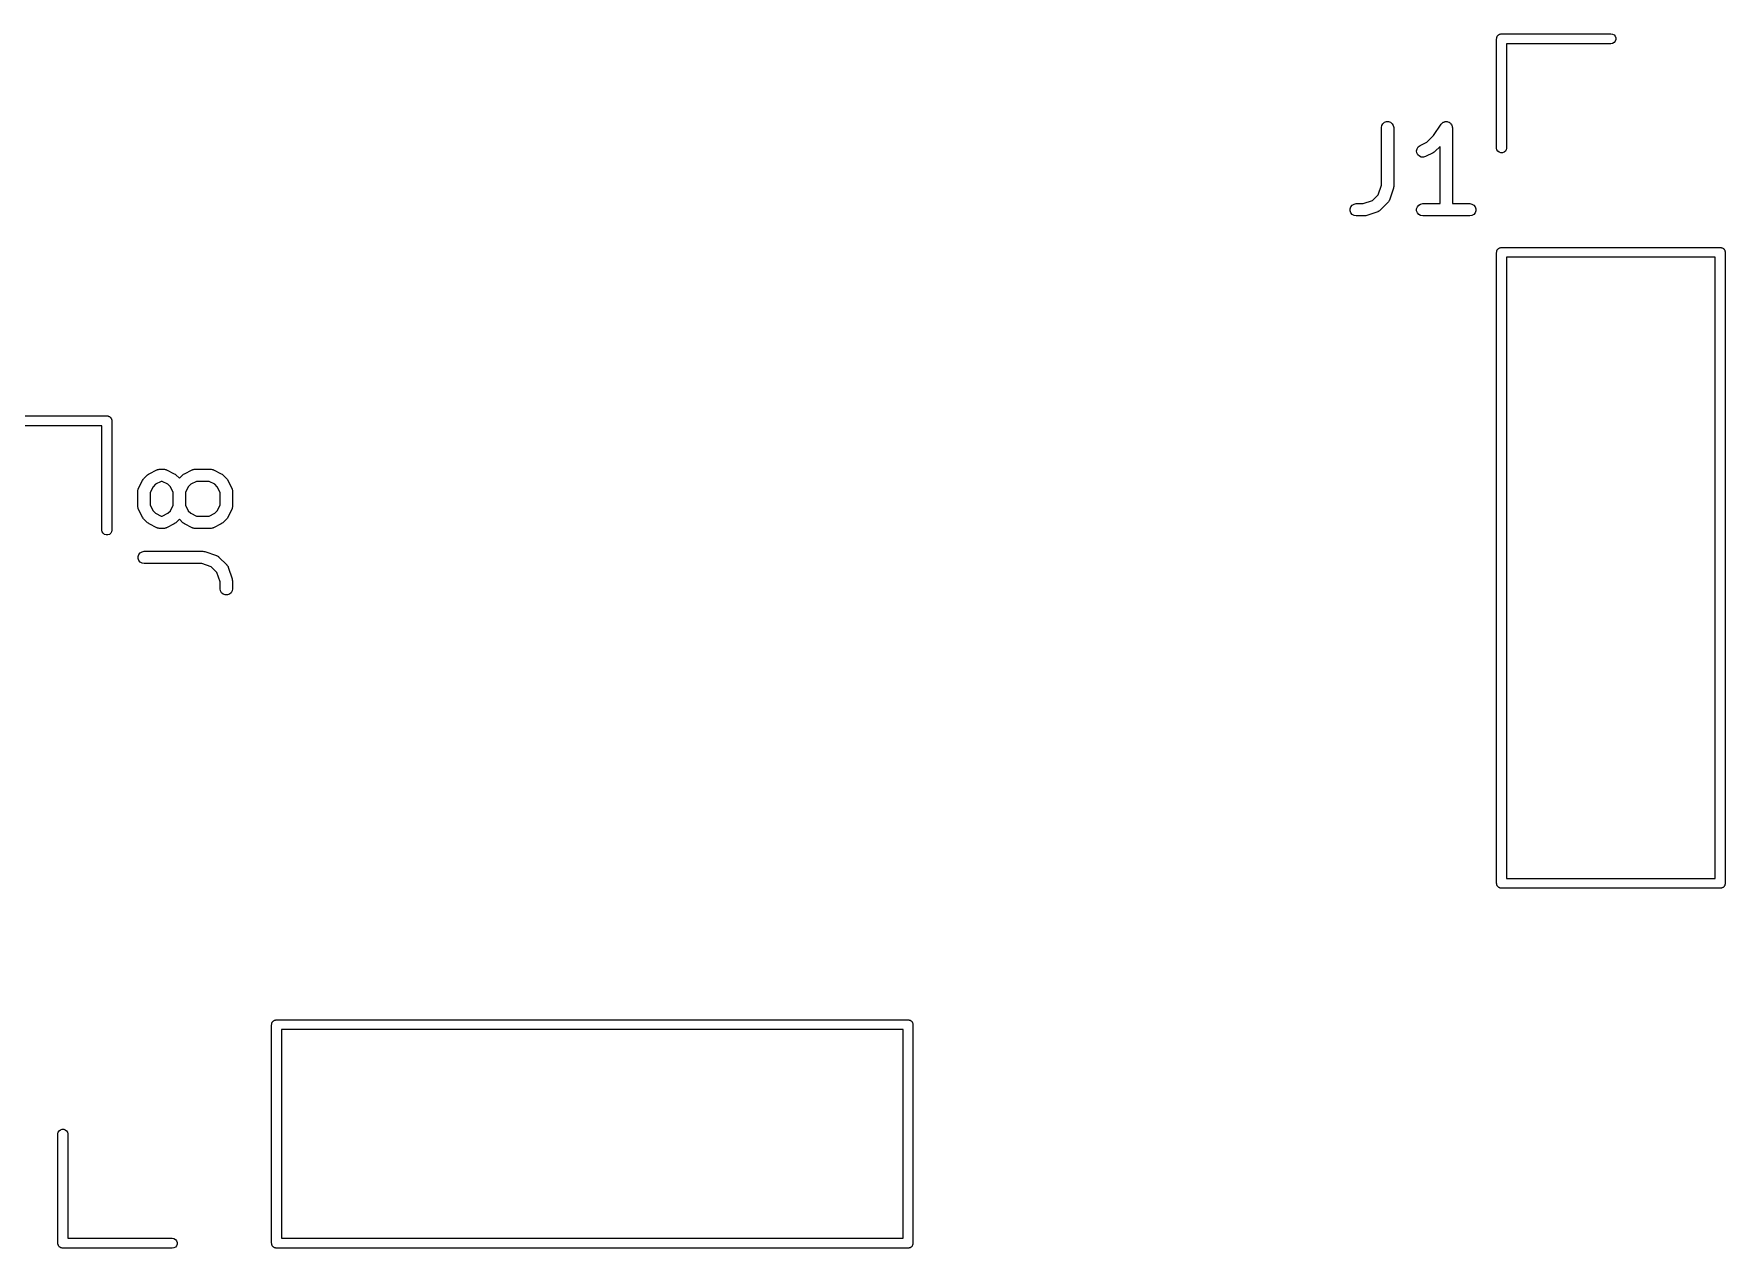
# Model space of a CAD drawing. Extents: x 135.1 to 182.9, y -142 to -62.3.
# Drawn here: x 162.32 to 182.89, y -140.39 to -125.61 of the extents above; entities that cross this region are included whole.
import ezdxf

# ---------------------------------------------------------------- set-up
doc = ezdxf.new("R2010")
doc.units = 0
doc.header["$MEASUREMENT"] = 0
doc.layers.add('BLACK', color=7, linetype='CONTINUOUS')

msp = doc.modelspace()

# ---------------------------------------------------------------- linework, layer by layer
at = {"layer": 'Black'}
for p, q in [((180.11, -125.67), (180.111, -125.665)), ((180.11, -127), (180.11, -125.67)), ((180.111, -125.66), (180.113, -125.655)), ((180.111, -125.665), (180.111, -125.66)), ((180.113, -125.655), (180.114, -125.649)), ((180.114, -125.649), (180.116, -125.645)), ((180.116, -125.645), (180.118, -125.64)), ((180.118, -125.64), (180.121, -125.636)), ((180.121, -125.636), (180.124, -125.631)), ((180.124, -125.631), (180.128, -125.628)), ((180.128, -125.628), (180.131, -125.624)), ((180.131, -125.624), (180.136, -125.621)), ((180.136, -125.621), (180.14, -125.618)), ((180.14, -125.618), (180.145, -125.616)), ((180.145, -125.616), (180.149, -125.614)), ((180.149, -125.614), (180.155, -125.613)), ((180.155, -125.613), (180.16, -125.611)), ((180.16, -125.611), (180.165, -125.611)), ((180.165, -125.611), (180.17, -125.61)), ((180.17, -125.61), (181.5, -125.61)), ((181.5, -125.61), (181.521, -125.614)), ((181.521, -125.614), (181.539, -125.624)), ((181.539, -125.624), (181.552, -125.64)), ((181.552, -125.7), (181.539, -125.716)), ((181.552, -125.64), (181.559, -125.66)), ((181.559, -125.68), (181.552, -125.7)), ((181.559, -125.66), (181.559, -125.68)), ((181.5, -125.73), (180.23, -125.73)), ((180.23, -125.73), (180.23, -127)), ((181.521, -125.726), (181.5, -125.73)), ((181.539, -125.716), (181.521, -125.726)), ((178.708, -126.752), (178.712, -126.727)), ((178.712, -126.727), (178.725, -126.704)), ((178.725, -126.704), (178.745, -126.687)), ((178.745, -126.687), (178.77, -126.679)), ((178.77, -126.679), (178.796, -126.679)), ((178.796, -126.679), (178.82, -126.687)), ((178.82, -126.687), (178.84, -126.704)), ((178.84, -126.704), (178.853, -126.727)), ((178.853, -126.727), (178.858, -126.752)), ((179.343, -126.847), (179.435, -126.711)), ((179.435, -126.711), (179.437, -126.708)), ((179.437, -126.708), (179.439, -126.704)), ((179.439, -126.704), (179.446, -126.698)), ((179.446, -126.698), (179.453, -126.692)), ((179.453, -126.692), (179.456, -126.69)), ((179.456, -126.69), (179.459, -126.687)), ((179.459, -126.687), (179.468, -126.684)), ((179.468, -126.684), (179.476, -126.68)), ((179.476, -126.68), (179.48, -126.68)), ((179.48, -126.68), (179.484, -126.679)), ((179.484, -126.679), (179.493, -126.679)), ((179.493, -126.679), (179.502, -126.678)), ((179.502, -126.678), (179.506, -126.679)), ((179.506, -126.679), (179.51, -126.679)), ((179.51, -126.679), (179.518, -126.682)), ((179.518, -126.682), (179.527, -126.684)), ((179.527, -126.684), (179.531, -126.686)), ((179.531, -126.686), (179.534, -126.687)), ((179.534, -126.687), (179.541, -126.693)), ((179.541, -126.693), (179.549, -126.698)), ((179.549, -126.698), (179.551, -126.702)), ((179.551, -126.702), (179.554, -126.704)), ((179.554, -126.704), (179.559, -126.712)), ((179.559, -126.712), (179.564, -126.719)), ((179.564, -126.719), (179.565, -126.723)), ((179.565, -126.723), (179.567, -126.727)), ((179.567, -126.727), (179.569, -126.736)), ((178.708, -127.454), (178.708, -126.752)), ((178.858, -126.752), (178.858, -127.467)), ((179.178, -126.971), (179.262, -126.929)), ((179.262, -126.929), (179.343, -126.847)), ((179.569, -126.736), (179.571, -126.744)), ((179.571, -126.744), (179.571, -126.748)), ((179.571, -126.748), (179.572, -126.752)), ((179.572, -126.752), (179.572, -127.677)), ((179.136, -127.034), (179.142, -127.008)), ((179.139, -127.059), (179.136, -127.034)), ((179.151, -127.083), (179.139, -127.059)), ((179.142, -127.008), (179.157, -126.987)), ((179.17, -127.101), (179.151, -127.083)), ((179.157, -126.987), (179.178, -126.971)), ((179.194, -127.111), (179.17, -127.101)), ((179.22, -127.113), (179.194, -127.111)), ((179.245, -127.105), (179.22, -127.113)), ((179.34, -127.058), (179.245, -127.105)), ((179.35, -127.05), (179.34, -127.058)), ((179.36, -127.044), (179.35, -127.05)), ((179.422, -126.981), (179.36, -127.044)), ((179.422, -127.677), (179.422, -126.981)), ((180.114, -127.021), (180.11, -127)), ((180.124, -127.039), (180.114, -127.021)), ((180.14, -127.052), (180.124, -127.039)), ((180.16, -127.059), (180.14, -127.052)), ((180.18, -127.059), (180.16, -127.059)), ((180.2, -127.052), (180.18, -127.059)), ((180.216, -127.039), (180.2, -127.052)), ((180.226, -127.021), (180.216, -127.039)), ((180.23, -127), (180.226, -127.021)), ((178.669, -127.569), (178.708, -127.454)), ((178.854, -127.49), (178.806, -127.633)), ((178.856, -127.479), (178.854, -127.49)), ((178.858, -127.467), (178.856, -127.479)), ((178.328, -127.739), (178.337, -127.715)), ((178.328, -127.765), (178.328, -127.739)), ((178.337, -127.715), (178.354, -127.695)), ((178.354, -127.695), (178.376, -127.682)), ((178.376, -127.682), (178.402, -127.677)), ((178.402, -127.677), (178.485, -127.677)), ((178.485, -127.677), (178.599, -127.639)), ((178.599, -127.639), (178.669, -127.569)), ((178.693, -127.758), (178.689, -127.76)), ((178.788, -127.663), (178.693, -127.758)), ((178.791, -127.659), (178.788, -127.663)), ((178.794, -127.656), (178.791, -127.659)), ((178.798, -127.648), (178.794, -127.656)), ((178.803, -127.641), (178.798, -127.648)), ((178.804, -127.637), (178.803, -127.641)), ((178.806, -127.633), (178.804, -127.637)), ((179.137, -127.739), (179.146, -127.715)), ((179.137, -127.765), (179.137, -127.739)), ((179.146, -127.715), (179.163, -127.695)), ((179.163, -127.695), (179.186, -127.682)), ((179.186, -127.682), (179.211, -127.677)), ((179.211, -127.677), (179.422, -127.677)), ((179.572, -127.677), (179.783, -127.677)), ((179.783, -127.677), (179.808, -127.682)), ((179.808, -127.682), (179.831, -127.695)), ((179.831, -127.695), (179.848, -127.715)), ((179.848, -127.715), (179.857, -127.739)), ((179.857, -127.739), (179.857, -127.765)), ((178.337, -127.79), (178.328, -127.765)), ((178.354, -127.81), (178.337, -127.79)), ((178.376, -127.823), (178.354, -127.81)), ((178.402, -127.827), (178.376, -127.823)), ((178.497, -127.827), (178.402, -127.827)), ((178.509, -127.825), (178.497, -127.827)), ((178.521, -127.824), (178.509, -127.825)), ((178.664, -127.776), (178.521, -127.824)), ((178.667, -127.774), (178.664, -127.776)), ((178.672, -127.773), (178.667, -127.774)), ((178.679, -127.768), (178.672, -127.773)), ((178.686, -127.764), (178.679, -127.768)), ((178.689, -127.76), (178.686, -127.764)), ((179.146, -127.79), (179.137, -127.765)), ((179.163, -127.81), (179.146, -127.79)), ((179.186, -127.823), (179.163, -127.81)), ((179.211, -127.827), (179.186, -127.823)), ((179.783, -127.827), (179.211, -127.827)), ((179.808, -127.823), (179.783, -127.827)), ((179.831, -127.81), (179.808, -127.823)), ((179.848, -127.79), (179.831, -127.81)), ((179.857, -127.765), (179.848, -127.79)), ((180.11, -128.27), (180.111, -128.265)), ((180.11, -135.95), (180.11, -128.27)), ((180.111, -128.26), (180.113, -128.255)), ((180.111, -128.265), (180.111, -128.26)), ((180.113, -128.255), (180.114, -128.249)), ((180.114, -128.249), (180.116, -128.245)), ((180.116, -128.245), (180.118, -128.24)), ((180.118, -128.24), (180.121, -128.236)), ((180.121, -128.236), (180.124, -128.231)), ((180.124, -128.231), (180.128, -128.228)), ((180.128, -128.228), (180.131, -128.224)), ((180.131, -128.224), (180.136, -128.221)), ((180.136, -128.221), (180.14, -128.218)), ((180.14, -128.218), (180.145, -128.216)), ((180.145, -128.216), (180.149, -128.214)), ((180.149, -128.214), (180.155, -128.213)), ((180.155, -128.213), (180.16, -128.211)), ((180.16, -128.211), (180.165, -128.211)), ((180.165, -128.211), (180.17, -128.21)), ((180.17, -128.21), (182.83, -128.21)), ((180.23, -128.33), (180.23, -135.89)), ((182.77, -128.33), (180.23, -128.33)), ((182.77, -135.89), (182.77, -128.33)), ((182.83, -128.21), (182.835, -128.211)), ((182.835, -128.211), (182.84, -128.211)), ((182.84, -128.211), (182.845, -128.213)), ((182.845, -128.213), (182.851, -128.214)), ((182.851, -128.214), (182.855, -128.216)), ((182.855, -128.216), (182.86, -128.218)), ((182.86, -128.218), (182.864, -128.221)), ((182.864, -128.221), (182.869, -128.224)), ((182.869, -128.224), (182.872, -128.228)), ((182.872, -128.228), (182.876, -128.231)), ((182.876, -128.231), (182.879, -128.236)), ((182.879, -128.236), (182.882, -128.24)), ((182.882, -128.24), (182.884, -128.245)), ((182.884, -128.245), (182.886, -128.249)), ((182.886, -128.249), (182.887, -128.255)), ((182.887, -128.255), (182.889, -128.26)), ((182.889, -128.26), (182.889, -128.265)), ((182.889, -128.265), (182.89, -128.27)), ((182.89, -128.27), (182.89, -135.95)), ((161.876, -130.26), (163.206, -130.26)), ((163.146, -130.38), (161.876, -130.38)), ((163.146, -131.65), (163.146, -130.38)), ((163.206, -130.26), (163.211, -130.261)), ((163.211, -130.261), (163.216, -130.261)), ((163.216, -130.261), (163.221, -130.263)), ((163.221, -130.263), (163.227, -130.264)), ((163.227, -130.264), (163.231, -130.266)), ((163.231, -130.266), (163.236, -130.268)), ((163.236, -130.268), (163.24, -130.271)), ((163.24, -130.271), (163.245, -130.274)), ((163.245, -130.274), (163.248, -130.278)), ((163.248, -130.278), (163.252, -130.281)), ((163.252, -130.281), (163.255, -130.286)), ((163.255, -130.286), (163.258, -130.29)), ((163.258, -130.29), (163.26, -130.295)), ((163.26, -130.295), (163.262, -130.299)), ((163.262, -130.299), (163.263, -130.305)), ((163.263, -130.305), (163.265, -130.31)), ((163.265, -130.31), (163.265, -130.315)), ((163.265, -130.315), (163.266, -130.32)), ((163.266, -130.32), (163.266, -131.65)), ((163.591, -131.14), (163.639, -131.045)), ((163.639, -131.045), (163.646, -131.035)), ((163.646, -131.035), (163.653, -131.026)), ((163.653, -131.026), (163.701, -130.978)), ((163.701, -130.978), (163.71, -130.971)), ((163.71, -130.971), (163.72, -130.964)), ((163.72, -130.964), (163.815, -130.916)), ((163.815, -130.916), (163.819, -130.915)), ((163.819, -130.915), (163.823, -130.913)), ((163.823, -130.913), (163.832, -130.911)), ((163.832, -130.911), (163.84, -130.909)), ((163.84, -130.909), (163.845, -130.909)), ((163.845, -130.909), (163.849, -130.908)), ((163.849, -130.908), (163.896, -130.908)), ((163.896, -130.908), (163.901, -130.909)), ((163.901, -130.909), (163.905, -130.909)), ((163.905, -130.909), (163.913, -130.911)), ((163.913, -130.911), (163.922, -130.913)), ((163.922, -130.913), (163.926, -130.915)), ((163.926, -130.915), (163.93, -130.916)), ((163.93, -130.916), (164.025, -130.964)), ((164.025, -130.964), (164.035, -130.971)), ((164.035, -130.971), (164.045, -130.978)), ((164.045, -130.978), (164.087, -131.02)), ((164.087, -131.02), (164.129, -130.978)), ((164.129, -130.978), (164.139, -130.971)), ((164.139, -130.971), (164.149, -130.964)), ((164.149, -130.964), (164.244, -130.916)), ((164.244, -130.916), (164.248, -130.915)), ((164.248, -130.915), (164.252, -130.913)), ((164.252, -130.913), (164.26, -130.911)), ((164.26, -130.911), (164.269, -130.909)), ((164.269, -130.909), (164.273, -130.909)), ((164.273, -130.909), (164.277, -130.908)), ((164.277, -130.908), (164.468, -130.908)), ((164.468, -130.908), (164.472, -130.909)), ((164.472, -130.909), (164.476, -130.909)), ((164.476, -130.909), (164.485, -130.911)), ((164.485, -130.911), (164.494, -130.913)), ((164.494, -130.913), (164.497, -130.915)), ((164.497, -130.915), (164.501, -130.916)), ((164.501, -130.916), (164.597, -130.964)), ((164.597, -130.964), (164.606, -130.971)), ((164.606, -130.971), (164.616, -130.978)), ((164.616, -130.978), (164.664, -131.026)), ((164.664, -131.026), (164.671, -131.035)), ((164.671, -131.035), (164.678, -131.045)), ((164.678, -131.045), (164.725, -131.14)), ((163.583, -131.174), (163.584, -131.17)), ((163.583, -131.364), (163.583, -131.174)), ((163.584, -131.165), (163.586, -131.157)), ((163.584, -131.17), (163.584, -131.165)), ((163.586, -131.157), (163.588, -131.148)), ((163.588, -131.148), (163.59, -131.144)), ((163.59, -131.144), (163.591, -131.14)), ((163.768, -131.123), (163.733, -131.192)), ((163.733, -131.192), (163.733, -131.347)), ((163.798, -131.093), (163.768, -131.123)), ((163.867, -131.058), (163.798, -131.093)), ((163.879, -131.058), (163.867, -131.058)), ((163.947, -131.093), (163.879, -131.058)), ((163.978, -131.123), (163.947, -131.093)), ((164.012, -131.192), (163.978, -131.123)), ((164.012, -131.347), (164.012, -131.192)), ((164.196, -131.123), (164.162, -131.192)), ((164.162, -131.192), (164.162, -131.347)), ((164.227, -131.093), (164.196, -131.123)), ((164.295, -131.058), (164.227, -131.093)), ((164.45, -131.058), (164.295, -131.058)), ((164.519, -131.093), (164.45, -131.058)), ((164.549, -131.123), (164.519, -131.093)), ((164.583, -131.192), (164.549, -131.123)), ((164.583, -131.347), (164.583, -131.192)), ((164.725, -131.14), (164.727, -131.144)), ((164.727, -131.144), (164.729, -131.148)), ((164.729, -131.148), (164.73, -131.157)), ((164.73, -131.157), (164.733, -131.165)), ((164.733, -131.165), (164.733, -131.17)), ((164.733, -131.17), (164.733, -131.174)), ((164.733, -131.174), (164.733, -131.364)), ((163.584, -131.369), (163.583, -131.364)), ((163.584, -131.373), (163.584, -131.369)), ((163.586, -131.381), (163.584, -131.373)), ((163.588, -131.39), (163.586, -131.381)), ((163.59, -131.394), (163.588, -131.39)), ((163.591, -131.398), (163.59, -131.394)), ((163.639, -131.493), (163.591, -131.398)), ((163.733, -131.347), (163.768, -131.415)), ((163.768, -131.415), (163.798, -131.446)), ((163.798, -131.446), (163.867, -131.48)), ((163.879, -131.48), (163.947, -131.446)), ((163.947, -131.446), (163.978, -131.415)), ((163.978, -131.415), (164.012, -131.347)), ((164.162, -131.347), (164.196, -131.415)), ((164.196, -131.415), (164.227, -131.446)), ((164.227, -131.446), (164.295, -131.48)), ((164.45, -131.48), (164.519, -131.446)), ((164.519, -131.446), (164.549, -131.415)), ((164.549, -131.415), (164.583, -131.347)), ((164.725, -131.398), (164.678, -131.493)), ((164.727, -131.394), (164.725, -131.398)), ((164.729, -131.39), (164.727, -131.394)), ((164.73, -131.381), (164.729, -131.39)), ((164.733, -131.373), (164.73, -131.381)), ((164.733, -131.364), (164.733, -131.369)), ((164.733, -131.369), (164.733, -131.373)), ((163.15, -131.671), (163.146, -131.65)), ((163.266, -131.65), (163.262, -131.671)), ((163.646, -131.503), (163.639, -131.493)), ((163.653, -131.513), (163.646, -131.503)), ((163.701, -131.56), (163.653, -131.513)), ((163.71, -131.567), (163.701, -131.56)), ((163.72, -131.574), (163.71, -131.567)), ((163.815, -131.622), (163.72, -131.574)), ((163.819, -131.623), (163.815, -131.622)), ((163.823, -131.625), (163.819, -131.623)), ((163.832, -131.627), (163.823, -131.625)), ((163.84, -131.629), (163.832, -131.627)), ((163.845, -131.629), (163.84, -131.629)), ((163.849, -131.63), (163.845, -131.629)), ((163.896, -131.63), (163.849, -131.63)), ((163.867, -131.48), (163.879, -131.48)), ((163.901, -131.629), (163.896, -131.63)), ((163.905, -131.629), (163.901, -131.629)), ((163.913, -131.627), (163.905, -131.629)), ((163.922, -131.625), (163.913, -131.627)), ((163.926, -131.623), (163.922, -131.625)), ((163.93, -131.622), (163.926, -131.623)), ((164.025, -131.574), (163.93, -131.622)), ((164.035, -131.567), (164.025, -131.574)), ((164.045, -131.56), (164.035, -131.567)), ((164.087, -131.518), (164.045, -131.56)), ((164.129, -131.56), (164.087, -131.518)), ((164.139, -131.567), (164.129, -131.56)), ((164.149, -131.574), (164.139, -131.567)), ((164.244, -131.622), (164.149, -131.574)), ((164.248, -131.623), (164.244, -131.622)), ((164.252, -131.625), (164.248, -131.623)), ((164.26, -131.627), (164.252, -131.625)), ((164.269, -131.629), (164.26, -131.627)), ((164.273, -131.629), (164.269, -131.629)), ((164.277, -131.63), (164.273, -131.629)), ((164.468, -131.63), (164.277, -131.63)), ((164.295, -131.48), (164.45, -131.48)), ((164.472, -131.629), (164.468, -131.63)), ((164.476, -131.629), (164.472, -131.629)), ((164.485, -131.627), (164.476, -131.629)), ((164.494, -131.625), (164.485, -131.627)), ((164.497, -131.623), (164.494, -131.625)), ((164.501, -131.622), (164.497, -131.623)), ((164.597, -131.574), (164.501, -131.622)), ((164.606, -131.567), (164.597, -131.574)), ((164.616, -131.56), (164.606, -131.567)), ((164.664, -131.513), (164.616, -131.56)), ((164.671, -131.503), (164.664, -131.513)), ((164.678, -131.493), (164.671, -131.503)), ((163.16, -131.689), (163.15, -131.671)), ((163.176, -131.702), (163.16, -131.689)), ((163.196, -131.709), (163.176, -131.702)), ((163.216, -131.709), (163.196, -131.709)), ((163.236, -131.702), (163.216, -131.709)), ((163.252, -131.689), (163.236, -131.702)), ((163.262, -131.671), (163.252, -131.689)), ((163.585, -131.97), (163.593, -131.946)), ((163.585, -131.996), (163.585, -131.97)), ((163.593, -132.021), (163.585, -131.996)), ((163.593, -131.946), (163.61, -131.926)), ((163.61, -132.041), (163.593, -132.021)), ((163.61, -131.926), (163.633, -131.913)), ((163.633, -132.054), (163.61, -132.041)), ((163.633, -131.913), (163.658, -131.908)), ((163.658, -132.058), (163.633, -132.054)), ((163.658, -131.908), (164.373, -131.908)), ((164.36, -132.058), (163.658, -132.058)), ((164.475, -132.097), (164.36, -132.058)), ((164.373, -131.908), (164.385, -131.91)), ((164.385, -131.91), (164.396, -131.912)), ((164.396, -131.912), (164.539, -131.96)), ((164.539, -131.96), (164.543, -131.962)), ((164.543, -131.962), (164.547, -131.963)), ((164.547, -131.963), (164.554, -131.968)), ((164.554, -131.968), (164.562, -131.972)), ((164.562, -131.972), (164.565, -131.975)), ((164.565, -131.975), (164.569, -131.978)), ((164.569, -131.978), (164.664, -132.073)), ((164.664, -132.073), (164.666, -132.077)), ((164.666, -132.077), (164.67, -132.08)), ((164.545, -132.167), (164.475, -132.097)), ((164.583, -132.281), (164.545, -132.167)), ((164.583, -132.364), (164.583, -132.281)), ((164.67, -132.08), (164.674, -132.087)), ((164.674, -132.087), (164.679, -132.094)), ((164.679, -132.094), (164.68, -132.099)), ((164.68, -132.099), (164.682, -132.102)), ((164.682, -132.102), (164.73, -132.245)), ((164.73, -132.245), (164.731, -132.257)), ((164.731, -132.257), (164.733, -132.269)), ((164.733, -132.269), (164.733, -132.364)), ((164.588, -132.39), (164.583, -132.364)), ((164.601, -132.412), (164.588, -132.39)), ((164.621, -132.429), (164.601, -132.412)), ((164.645, -132.438), (164.621, -132.429)), ((164.671, -132.438), (164.645, -132.438)), ((164.696, -132.429), (164.671, -132.438)), ((164.716, -132.412), (164.696, -132.429)), ((164.729, -132.39), (164.716, -132.412)), ((164.733, -132.364), (164.729, -132.39)), ((180.111, -135.955), (180.11, -135.95)), ((180.111, -135.96), (180.111, -135.955)), ((180.113, -135.965), (180.111, -135.96)), ((180.114, -135.971), (180.113, -135.965)), ((180.116, -135.975), (180.114, -135.971)), ((180.118, -135.98), (180.116, -135.975)), ((180.121, -135.984), (180.118, -135.98)), ((180.124, -135.989), (180.121, -135.984)), ((180.23, -135.89), (182.77, -135.89)), ((182.879, -135.984), (182.876, -135.989)), ((182.882, -135.98), (182.879, -135.984)), ((182.884, -135.975), (182.882, -135.98)), ((182.886, -135.971), (182.884, -135.975)), ((182.887, -135.965), (182.886, -135.971)), ((182.889, -135.96), (182.887, -135.965)), ((182.89, -135.95), (182.889, -135.955)), ((182.889, -135.955), (182.889, -135.96)), ((180.128, -135.992), (180.124, -135.989)), ((180.131, -135.996), (180.128, -135.992)), ((180.136, -135.999), (180.131, -135.996)), ((180.14, -136.002), (180.136, -135.999)), ((180.145, -136.004), (180.14, -136.002)), ((180.149, -136.006), (180.145, -136.004)), ((180.155, -136.007), (180.149, -136.006)), ((180.16, -136.009), (180.155, -136.007)), ((180.165, -136.009), (180.16, -136.009)), ((180.17, -136.01), (180.165, -136.009)), ((182.83, -136.01), (180.17, -136.01)), ((182.835, -136.009), (182.83, -136.01)), ((182.84, -136.009), (182.835, -136.009)), ((182.845, -136.007), (182.84, -136.009)), ((182.851, -136.006), (182.845, -136.007)), ((182.855, -136.004), (182.851, -136.006)), ((182.86, -136.002), (182.855, -136.004)), ((182.864, -135.999), (182.86, -136.002)), ((182.869, -135.996), (182.864, -135.999)), ((182.872, -135.992), (182.869, -135.996)), ((182.876, -135.989), (182.872, -135.992)), ((165.221, -137.636), (165.224, -137.631)), ((165.224, -137.631), (165.228, -137.628)), ((165.228, -137.628), (165.231, -137.624)), ((165.231, -137.624), (165.236, -137.621)), ((165.236, -137.621), (165.24, -137.618)), ((165.24, -137.618), (165.245, -137.616)), ((165.245, -137.616), (165.249, -137.614)), ((165.249, -137.614), (165.255, -137.613)), ((165.255, -137.613), (165.26, -137.611)), ((165.26, -137.611), (165.265, -137.611)), ((165.265, -137.611), (165.27, -137.61)), ((165.27, -137.61), (172.95, -137.61)), ((172.95, -137.61), (172.955, -137.611)), ((172.955, -137.611), (172.96, -137.611)), ((172.96, -137.611), (172.965, -137.613)), ((172.965, -137.613), (172.971, -137.614)), ((172.971, -137.614), (172.975, -137.616)), ((172.975, -137.616), (172.98, -137.618)), ((172.98, -137.618), (172.984, -137.621)), ((172.984, -137.621), (172.989, -137.624)), ((172.989, -137.624), (172.992, -137.628)), ((172.992, -137.628), (172.996, -137.631)), ((172.996, -137.631), (172.999, -137.636)), ((165.21, -137.67), (165.211, -137.665)), ((165.21, -140.33), (165.21, -137.67)), ((165.211, -137.66), (165.213, -137.655)), ((165.211, -137.665), (165.211, -137.66)), ((165.213, -137.655), (165.214, -137.649)), ((165.214, -137.649), (165.216, -137.645)), ((165.216, -137.645), (165.218, -137.64)), ((165.218, -137.64), (165.221, -137.636)), ((165.33, -137.73), (165.33, -140.27)), ((172.89, -137.73), (165.33, -137.73)), ((172.89, -140.27), (172.89, -137.73)), ((172.999, -137.636), (173.002, -137.64)), ((173.002, -137.64), (173.004, -137.645)), ((173.004, -137.645), (173.006, -137.649)), ((173.006, -137.649), (173.007, -137.655)), ((173.007, -137.655), (173.009, -137.66)), ((173.009, -137.66), (173.009, -137.665)), ((173.009, -137.665), (173.01, -137.67)), ((173.01, -137.67), (173.01, -140.33)), ((162.61, -139), (162.614, -138.979)), ((162.61, -140.33), (162.61, -139)), ((162.614, -138.979), (162.624, -138.961)), ((162.624, -138.961), (162.64, -138.948)), ((162.64, -138.948), (162.66, -138.941)), ((162.66, -138.941), (162.68, -138.941)), ((162.68, -138.941), (162.7, -138.948)), ((162.7, -138.948), (162.716, -138.961)), ((162.716, -138.961), (162.726, -138.979)), ((162.726, -138.979), (162.73, -139)), ((162.73, -139), (162.73, -140.27)), ((162.73, -140.27), (164, -140.27)), ((164, -140.27), (164.021, -140.274)), ((164.021, -140.274), (164.039, -140.284)), ((164.039, -140.284), (164.052, -140.3)), ((164.052, -140.3), (164.059, -140.32)), ((165.33, -140.27), (172.89, -140.27)), ((162.611, -140.335), (162.61, -140.33)), ((162.611, -140.34), (162.611, -140.335)), ((162.613, -140.345), (162.611, -140.34)), ((162.614, -140.351), (162.613, -140.345)), ((162.616, -140.355), (162.614, -140.351)), ((162.618, -140.36), (162.616, -140.355)), ((162.621, -140.364), (162.618, -140.36)), ((162.624, -140.369), (162.621, -140.364)), ((162.628, -140.372), (162.624, -140.369)), ((162.631, -140.376), (162.628, -140.372)), ((162.636, -140.379), (162.631, -140.376)), ((162.64, -140.382), (162.636, -140.379)), ((162.645, -140.384), (162.64, -140.382)), ((162.649, -140.386), (162.645, -140.384)), ((162.655, -140.387), (162.649, -140.386)), ((162.66, -140.389), (162.655, -140.387)), ((162.665, -140.389), (162.66, -140.389)), ((162.67, -140.39), (162.665, -140.389)), ((164, -140.39), (162.67, -140.39)), ((164.021, -140.386), (164, -140.39)), ((164.039, -140.376), (164.021, -140.386)), ((164.052, -140.36), (164.039, -140.376)), ((164.059, -140.34), (164.052, -140.36)), ((164.059, -140.32), (164.059, -140.34)), ((165.211, -140.335), (165.21, -140.33)), ((165.211, -140.34), (165.211, -140.335)), ((165.213, -140.345), (165.211, -140.34)), ((165.214, -140.351), (165.213, -140.345)), ((165.216, -140.355), (165.214, -140.351)), ((165.218, -140.36), (165.216, -140.355)), ((165.221, -140.364), (165.218, -140.36)), ((165.224, -140.369), (165.221, -140.364)), ((165.228, -140.372), (165.224, -140.369)), ((165.231, -140.376), (165.228, -140.372)), ((165.236, -140.379), (165.231, -140.376)), ((165.24, -140.382), (165.236, -140.379)), ((165.245, -140.384), (165.24, -140.382)), ((165.249, -140.386), (165.245, -140.384)), ((165.255, -140.387), (165.249, -140.386)), ((165.26, -140.389), (165.255, -140.387)), ((165.265, -140.389), (165.26, -140.389)), ((165.27, -140.39), (165.265, -140.389)), ((172.95, -140.39), (165.27, -140.39)), ((172.955, -140.389), (172.95, -140.39)), ((172.96, -140.389), (172.955, -140.389)), ((172.965, -140.387), (172.96, -140.389)), ((172.971, -140.386), (172.965, -140.387)), ((172.975, -140.384), (172.971, -140.386)), ((172.98, -140.382), (172.975, -140.384)), ((172.984, -140.379), (172.98, -140.382)), ((172.989, -140.376), (172.984, -140.379)), ((172.992, -140.372), (172.989, -140.376)), ((172.996, -140.369), (172.992, -140.372)), ((172.999, -140.364), (172.996, -140.369)), ((173.002, -140.36), (172.999, -140.364)), ((173.004, -140.355), (173.002, -140.36)), ((173.006, -140.351), (173.004, -140.355)), ((173.007, -140.345), (173.006, -140.351)), ((173.009, -140.34), (173.007, -140.345)), ((173.01, -140.33), (173.009, -140.335)), ((173.009, -140.335), (173.009, -140.34))]:
    msp.add_line(p, q, dxfattribs=at)

doc.saveas('drawing.dxf')
